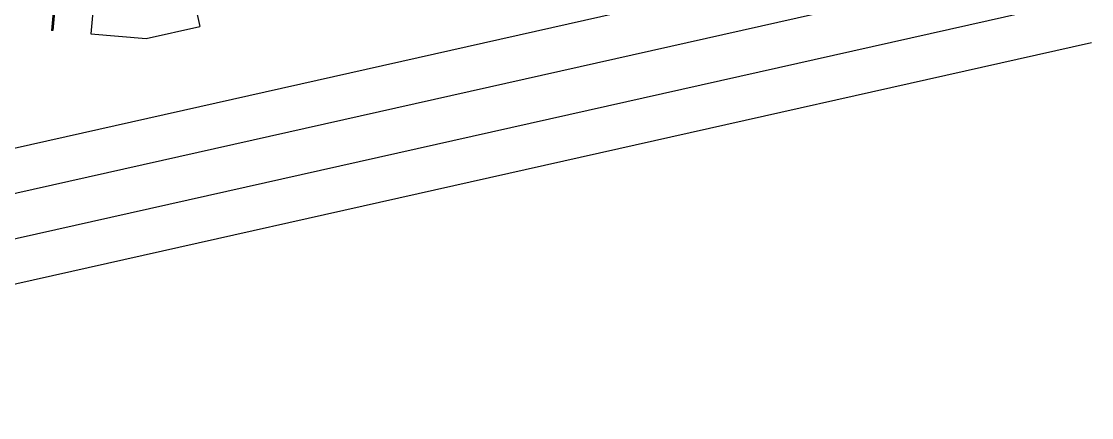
# Model space of a CAD drawing. Header units: inches. Extents: x 40 to 251, y 0 to 175.
# Drawn here: x 148.1 to 244.6, y 0.4 to 36.2 of the extents above; entities that cross this region are included whole.
import ezdxf

# ---------------------------------------------------------------- set-up
doc = ezdxf.new("R2010")
doc.units = ezdxf.units.IN
doc.header["$MEASUREMENT"] = 0

msp = doc.modelspace()

# ---------------------------------------------------------------- linework, layer by layer
for p, q in [((91.152, 12.087), (242.003, 45.981)), ((92.029, 8.184), (242.879, 42.078)), ((151.382, 41.809), (150.832, 35.35)), ((151.502, 41.799), (150.952, 35.34)), ((162.788, 42.042), (164.209, 35.718)), ((154.93, 41.507), (154.38, 35.048)), ((154.93, 41.507), (154.38, 35.048)), ((92.905, 4.282), (243.756, 38.176)), ((159.346, 34.625), (164.209, 35.718)), ((150.952, 35.34), (150.832, 35.35)), ((154.38, 35.048), (159.346, 34.625)), ((93.782, 0.379), (244.633, 34.273))]:
    msp.add_line(p, q)

doc.saveas('drawing.dxf')
